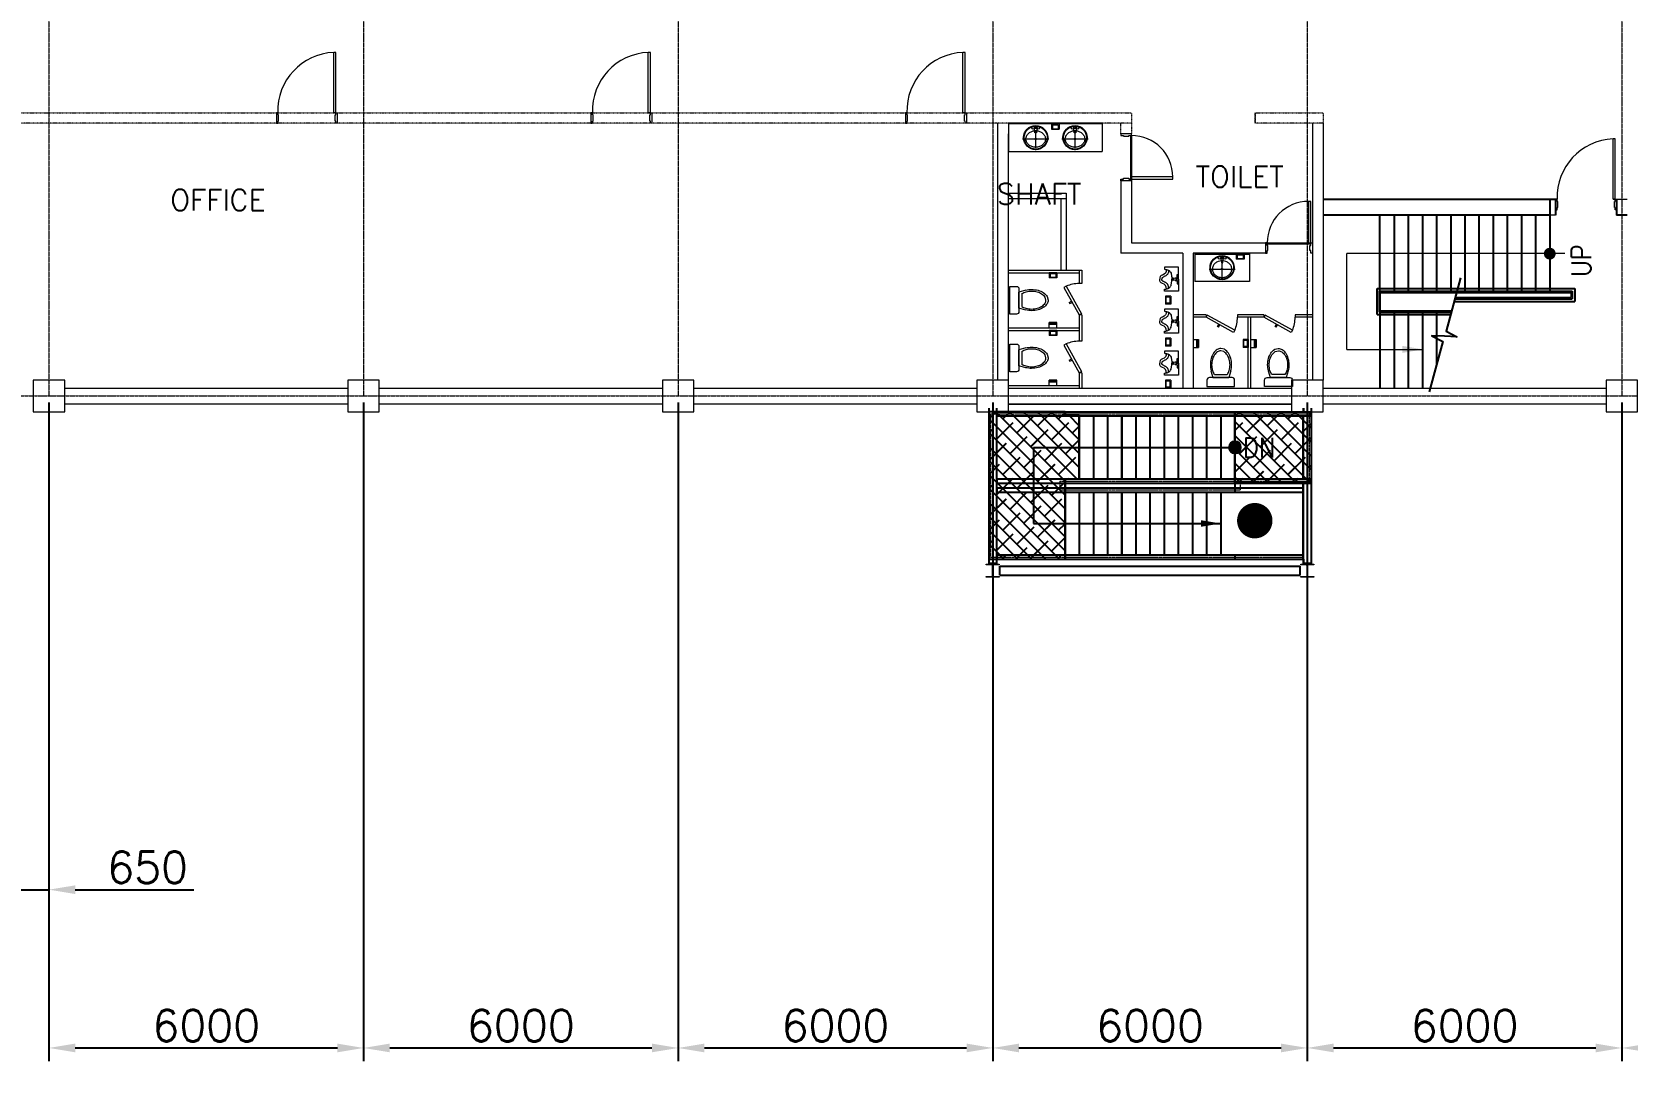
# Model space of a CAD drawing. Extents: x -59767 to 1106559, y -1290 to 1129522.
# Drawn here: x 601714 to 632138, y 542351 to 561969 of the extents above; entities that cross this region are included whole.
import ezdxf
from ezdxf.enums import TextEntityAlignment as Align

# ---------------------------------------------------------------- set-up
doc = ezdxf.new("R2010")
doc.units = 0
for name, pattern in [('CENTER', [2, 1.25, -0.25, 0.25, -0.25]), ('HIDDEN', [0.375, 0.25, -0.125]), ('PHANTOMX2', [5, 2.5, -0.5, 0.5, -0.5, 0.5, -0.5])]:
    doc.linetypes.add(name, pattern=pattern)
doc.layers.get('0').update_dxf_attribs({"linetype": 'CONTINUOUS', "lineweight": 9})
doc.layers.get('Defpoints').update_dxf_attribs({"linetype": 'CONTINUOUS', "lineweight": 9})
for name, color, linetype in [('1', 2, 'CONTINUOUS'), ('CY', 4, 'CONTINUOUS'), ('M', 6, 'CONTINUOUS'), ('W-FIN', 4, 'CONTINUOUS'), ('WINDOW', 6, 'CONTINUOUS')]:
    doc.layers.add(name, color=color, linetype=linetype)
for name, color, linetype, lineweight in [('COL', 4, 'CONTINUOUS', 5), ('COLUMN', 2, 'CONTINUOUS', 9), ('DOOR', 4, 'CONTINUOUS', 9), ('DRY WALL', 254, 'HIDDEN', 9), ('TEXT', 3, 'CONTINUOUS', 9), ('TOILET', 4, 'CONTINUOUS', 9), ('WALL', 7, 'CONTINUOUS', 9), ('WALL_200', 3, 'CONTINUOUS', 9), ('WALL_300', 7, 'CONTINUOUS', 9), ('중간선', 5, 'CONTINUOUS', 9), ('중심선', 1, 'CENTER', 9), ('치수선', 6, 'CONTINUOUS', 9)]:
    doc.layers.add(name, color=color, linetype=linetype, lineweight=lineweight)
doc.styles.add('ROMANS', font='romans.shx', dxfattribs={"bigfont": 'whgtxt.shx'})
doc.styles.get("Standard").update_dxf_attribs({"font": 'romans.shx', "bigfont": 'whtgtxt.shx'})
doc.dimstyles.new('ISO-25', dxfattribs={"dimscale": 200, "dimtxt": 3, "dimasz": 2.5, "dimexe": 1.25, "dimexo": 0.625, "dimtad": 1, "dimdec": 0, "dimdsep": 46, "dimtxsty": 'Standard', "dimcen": 2.5, "dimadec": 0, "dimazin": 0, "dimtp": 0.1, "dimtm": 0.1, "dimtfac": 0.6, "dimtdec": 0, "dimtmove": 0, "dimatfit": 3, "dimfxl": 1, "dimtvp": 1, "dimtolj": 1, "dimarcsym": 0})

# ---------------------------------------------------------------- blocks, each defined once
blk = doc.blocks.new('column600')
at = {"layer": 'COLUMN', "linetype": 'Continuous'}
blk.add_lwpolyline([(-300, -300), (300, -300), (300, 300), (-300, 300)], close=True, dxfattribs=at)
blk = doc.blocks.new('*D479')
at = {"layer": 'Defpoints', "color": 0}
for p in [(602039, 555029), (608039, 555029), (608039, 542601)]:
    blk.add_point(p, dxfattribs=at)
at = {"layer": '치수선', "color": 0, "lineweight": -2}
for p, q in [((602039, 554904), (602039, 542351)), ((608039, 554904), (608039, 542351)), ((602539, 542601), (607539, 542601))]:
    blk.add_line(p, q, dxfattribs=at)
at = {"layer": '치수선', "color": 0}
for points in [[(602539, 542684), (602539, 542518), (602039, 542601)], [(607539, 542518), (607539, 542684), (608039, 542601)]]:
    blk.add_solid(points, dxfattribs=at)
at = {"layer": '치수선', "color": 0, "insert": (605039, 543026), "char_height": 600, "attachment_point": 5}
blk.add_mtext('\\A1;6000', dxfattribs=at)
blk = doc.blocks.new('*D480')
at = {"layer": 'Defpoints', "color": 0}
for p in [(608039, 555029), (614039, 555029), (614039, 542601)]:
    blk.add_point(p, dxfattribs=at)
at = {"layer": '치수선', "color": 0, "lineweight": -2}
for p, q in [((608039, 554904), (608039, 542351)), ((614039, 554904), (614039, 542351)), ((608539, 542601), (613539, 542601))]:
    blk.add_line(p, q, dxfattribs=at)
at = {"layer": '치수선', "color": 0}
for points in [[(608539, 542684), (608539, 542518), (608039, 542601)], [(613539, 542518), (613539, 542684), (614039, 542601)]]:
    blk.add_solid(points, dxfattribs=at)
at = {"layer": '치수선', "color": 0, "insert": (611039, 543026), "char_height": 600, "attachment_point": 5}
blk.add_mtext('\\A1;6000', dxfattribs=at)
blk = doc.blocks.new('*D481')
at = {"layer": 'Defpoints', "color": 0}
for p in [(614039, 555029), (620039, 555029), (620039, 542601)]:
    blk.add_point(p, dxfattribs=at)
at = {"layer": '치수선', "color": 0, "lineweight": -2}
for p, q in [((614039, 554904), (614039, 542351)), ((620039, 554904), (620039, 542351)), ((614539, 542601), (619539, 542601))]:
    blk.add_line(p, q, dxfattribs=at)
at = {"layer": '치수선', "color": 0}
for points in [[(614539, 542684), (614539, 542518), (614039, 542601)], [(619539, 542518), (619539, 542684), (620039, 542601)]]:
    blk.add_solid(points, dxfattribs=at)
at = {"layer": '치수선', "color": 0, "insert": (617039, 543026), "char_height": 600, "attachment_point": 5}
blk.add_mtext('\\A1;6000', dxfattribs=at)
blk = doc.blocks.new('*D482')
at = {"layer": 'Defpoints', "color": 0}
for p in [(620039, 555029), (626039, 555029), (626039, 542601)]:
    blk.add_point(p, dxfattribs=at)
at = {"layer": '치수선', "color": 0, "lineweight": -2}
for p, q in [((620039, 554904), (620039, 542351)), ((626039, 554904), (626039, 542351)), ((620539, 542601), (625539, 542601))]:
    blk.add_line(p, q, dxfattribs=at)
at = {"layer": '치수선', "color": 0}
for points in [[(620539, 542684), (620539, 542518), (620039, 542601)], [(625539, 542518), (625539, 542684), (626039, 542601)]]:
    blk.add_solid(points, dxfattribs=at)
at = {"layer": '치수선', "color": 0, "insert": (623039, 543026), "char_height": 600, "attachment_point": 5}
blk.add_mtext('\\A1;6000', dxfattribs=at)
blk = doc.blocks.new('*D483')
at = {"layer": 'Defpoints', "color": 0}
for p in [(626039, 555029), (632039, 555029), (632039, 542601)]:
    blk.add_point(p, dxfattribs=at)
at = {"layer": '치수선', "color": 0, "lineweight": -2}
for p, q in [((626039, 554904), (626039, 542351)), ((632039, 554904), (632039, 542351)), ((626539, 542601), (631539, 542601))]:
    blk.add_line(p, q, dxfattribs=at)
at = {"layer": '치수선', "color": 0}
for points in [[(626539, 542684), (626539, 542518), (626039, 542601)], [(631539, 542518), (631539, 542684), (632039, 542601)]]:
    blk.add_solid(points, dxfattribs=at)
at = {"layer": '치수선', "color": 0, "insert": (629039, 543026), "char_height": 600, "attachment_point": 5}
blk.add_mtext('\\A1;6000', dxfattribs=at)
blk = doc.blocks.new('*D486')
at = {"layer": 'Defpoints', "color": 0}
for p in [(601389, 555029), (602039, 555029), (602039, 545618)]:
    blk.add_point(p, dxfattribs=at)
at = {"layer": '치수선', "color": 0, "lineweight": -2}
for p, q in [((601389, 554904), (601389, 545368)), ((602039, 554904), (602039, 545368)), ((600889, 545618), (600389, 545618)), ((601389, 545618), (602039, 545618)), ((602539, 545618), (604801, 545618))]:
    blk.add_line(p, q, dxfattribs=at)
at = {"layer": '치수선', "color": 0}
for points in [[(600889, 545535), (600889, 545701), (601389, 545618)], [(602539, 545701), (602539, 545535), (602039, 545618)]]:
    blk.add_solid(points, dxfattribs=at)
at = {"layer": '치수선', "color": 0, "insert": (603920, 546043), "char_height": 600, "attachment_point": 5}
blk.add_mtext('\\A1;650', dxfattribs=at)
blk = doc.blocks.new('*D504')
at = {"layer": 'Defpoints', "color": 0}
for p in [(632039, 555029), (638039, 555029), (638039, 542601)]:
    blk.add_point(p, dxfattribs=at)
at = {"layer": '치수선', "color": 0, "lineweight": -2}
for p, q in [((632039, 554904), (632039, 542351)), ((638039, 554904), (638039, 542351)), ((632539, 542601), (637539, 542601))]:
    blk.add_line(p, q, dxfattribs=at)
at = {"layer": '치수선', "color": 0}
for points in [[(632539, 542684), (632539, 542518), (632039, 542601)], [(637539, 542518), (637539, 542684), (638039, 542601)]]:
    blk.add_solid(points, dxfattribs=at)
at = {"layer": '치수선', "color": 0, "insert": (635039, 543026), "char_height": 600, "attachment_point": 5}
blk.add_mtext('\\A1;6000', dxfattribs=at)
blk = doc.blocks.new('32')
at = {"color": 4}
for p, q in [((-1319, 1322), (-1319, 1347)), ((-1269, 1322), (-1319, 1322)), ((-1254, 1307), (-1269, 1322)), ((-1254, 1282), (-1254, 1307)), ((-1254, 1237), (-1254, 1242)), ((-1254, 1242), (-1204, 1242)), ((-1204, 1237), (-1254, 1237)), ((-1244, 1347), (-1244, 1297)), ((-1239, 1252), (-1239, 1242)), ((-1219, 1252), (-1219, 1242)), ((-1214, 1347), (-1214, 1297)), ((-1204, 1307), (-1189, 1322)), ((-1204, 1282), (-1204, 1307)), ((-1204, 1242), (-1204, 1237)), ((-1189, 1322), (-1139, 1322)), ((-1139, 1322), (-1139, 1347))]:
    blk.add_line(p, q, dxfattribs=at)
for points in [[(-1229, 1347), (-1339, 1347), (-1459, 1347), (-1459, 1212), (-1459, 1082, 0.198912), (-1458, 1078, 0.198912), (-1454, 1077), (-1444, 1077), (-1424, 1077, 0.198912), (-1423, 1078, 0.063313), (-1419, 1082, 0.157252), (-1416, 1095, -0.093254), (-1414, 1117, -0.019564), (-1406, 1142, -0.033438), (-1399, 1157, -0.037775), (-1393, 1166, -0.028998), (-1384, 1177, -0.078156), (-1361, 1195, -0.067116), (-1329, 1207, -0.008472), (-1323, 1208, -0.00299), (-1304, 1212, -0.029725), (-1271, 1216, -0.024437), (-1229, 1217)], [(-1229, 1347), (-1119, 1347), (-999, 1347), (-999, 1212), (-999, 1082, -0.198912), (-1001, 1078, -0.198912), (-1004, 1077), (-1014, 1077), (-1034, 1077, -0.198912), (-1036, 1078, -0.063313), (-1039, 1082, -0.157252), (-1042, 1095, 0.093254), (-1044, 1117, 0.019564), (-1053, 1142, 0.033438), (-1059, 1157, 0.037775), (-1065, 1166, 0.028998), (-1074, 1177, 0.078156), (-1097, 1195, 0.067116), (-1129, 1207, 0.008472), (-1136, 1208, 0.00299), (-1154, 1212, 0.029725), (-1188, 1216, 0.024437), (-1229, 1217)], [(-1414, 1117, -0.337547), (-1309, 1037, 0.389909), (-1229, 987, -0.037166)], [(-1399, 1157, -0.028843), (-1378, 1155, -0.042834), (-1364, 1152, -0.02628), (-1331, 1139, -0.069019), (-1319, 1132, -0.04558), (-1306, 1118, -0.043799), (-1294, 1102, -0.025173), (-1285, 1084, 0.020072), (-1274, 1062, 0.022189), (-1264, 1045, 0.027483), (-1254, 1032, 0.170498), (-1247, 1027, 0.080612), (-1229, 1027)], [(-1059, 1157, 0.028843), (-1080, 1155, 0.042834), (-1094, 1152, 0.02628), (-1128, 1139, 0.069019), (-1139, 1132, 0.04558), (-1153, 1118, 0.043799), (-1164, 1102, 0.025173), (-1173, 1084, -0.020072), (-1184, 1062, -0.022189), (-1195, 1045, -0.027483), (-1204, 1032, -0.170498), (-1212, 1027, -0.080612), (-1229, 1027)], [(-1044, 1117, 0.337547), (-1149, 1037, -0.389909), (-1229, 987, 0.037166)]]:
    blk.add_lwpolyline(points, format="xyb", dxfattribs=at)
blk.add_circle((-1229, 1277), 25, dxfattribs=at)
blk = doc.blocks.new('ARR')
blk.add_solid([(3, -0.5), (3, 0.5), (0, 0)])
blk = doc.blocks.new('DOT5')
at = {"ltscale": 0.5}
h = blk.add_hatch(color=256, dxfattribs=at)
h.dxf.hatch_style = 1
h.paths.add_polyline_path([(-7579, 38839, 1), (-7339, 38839, 1)])
at = {"color": 0, "ltscale": 0.5}
blk.add_circle((-7459, 38839), 120, dxfattribs=at)

msp = doc.modelspace()

# ---------------------------------------------------------------- hatches: boundary and pattern name
at = {"layer": 'M', "ltscale": 0.5}
h = msp.add_hatch(dxfattribs=at)
h.set_pattern_fill('ANSI38', color=6, scale=1500, angle=270)
h.set_pattern_definition([(315, (482346.26, 485648.27), (132.58252, 132.58252), []), (45, (482346.26, 485648.27), (132.58252, 397.74756), [468.75, -281.25])])
h.paths.add_polyline_path([(619963.1, 554728.3), (619963.1, 551918.3), (621418.1, 551918.3), (621418.1, 553448.3), (621688.1, 553448.3), (621688.1, 554648.3), (621418.1, 554648.3), (621418.1, 554728.3), (620038.1, 554728.3)])
h = msp.add_hatch(dxfattribs=at)
h.set_pattern_fill('ANSI38', color=6, scale=1500, angle=270)
h.set_pattern_definition([(315, (482346.74, 485648.27), (132.58252, 132.58252), []), (45, (482346.74, 485648.27), (132.58252, 397.74756), [468.75, -281.25])])
h.paths.add_polyline_path([(619963.6, 554728.3), (619963.6, 551918.3), (621418.6, 551918.3), (621418.6, 553448.3), (621688.6, 553448.3), (621688.6, 554648.3), (621418.6, 554648.3), (621418.6, 554728.3), (620038.6, 554728.3)])
h = msp.add_hatch(dxfattribs=at)
h.set_pattern_fill('ANSI38', color=6, scale=1500, angle=270)
h.set_pattern_definition([(315, (482481.26, 485648.27), (132.58252, 132.58252), []), (45, (482481.26, 485648.27), (132.58252, 397.74756), [468.75, -281.25])])
h.paths.add_polyline_path([(624658.1, 554728.3), (624658.1, 553368.3), (626113.1, 553368.3), (626113.1, 554728.3)])
h = msp.add_hatch(dxfattribs=at)
h.set_pattern_fill('ANSI38', color=6, scale=1500, angle=270)
h.set_pattern_definition([(315, (482481.74, 485648.27), (132.58252, 132.58252), []), (45, (482481.74, 485648.27), (132.58252, 397.74756), [468.75, -281.25])])
h.paths.add_polyline_path([(624658.6, 554728.3), (624658.6, 553368.3), (626113.6, 553368.3), (626113.6, 554728.3)])

# ---------------------------------------------------------------- linework, layer by layer
at = {"color": 3, "linetype": 'PHANTOMX2', "ltscale": 2}
for p, q in [((619998.1, 554688.3), (619998.1, 551958.3)), ((619998.1, 554688.3), (626078.1, 554688.3)), ((619998.6, 554688.3), (619998.6, 551958.3)), ((619998.6, 554688.3), (626078.6, 554688.3)), ((626078.1, 553408.3), (626078.1, 554688.3)), ((626078.6, 553408.3), (626078.6, 554688.3)), ((621318.1, 553408.3), (621318.1, 553238.3)), ((621318.1, 553408.3), (626078.1, 553408.3)), ((621318.1, 553238.3), (624758.1, 553238.3)), ((621318.6, 553408.3), (621318.6, 553238.3)), ((621318.6, 553408.3), (626078.6, 553408.3)), ((621318.6, 553238.3), (624758.6, 553238.3)), ((624758.1, 553368.3), (624758.1, 553238.3)), ((624758.6, 553368.3), (624758.6, 553238.3)), ((619998.1, 551958.3), (625963.1, 551958.3)), ((619998.6, 551958.3), (625963.6, 551958.3))]:
    msp.add_line(p, q, dxfattribs=at)
at = {"const_width": 337.5}
for points in [[(625037.3, 552483.4, 1), (625037.3, 552820.9, 1)], [(625037.7, 552483.4, 1), (625037.7, 552820.9, 1)]]:
    msp.add_lwpolyline(points, format="xyb", close=True, dxfattribs=at)
at = {"layer": '1', "linetype": 'Continuous'}
for p, q in [((626338.7, 558779.9), (630775.1, 558779.1, -4.5)), ((630663.7, 558779.9), (630663.7, 558479.9, -3)), ((630775.1, 558779.1, -1.5), (630775.1, 558479.1, -4.5)), ((631938.1, 558779.1, -1.5), (631938.1, 558479.1, -4.5)), ((626338.7, 558479.9), (630663.7, 558479.9)), ((631938.1, 558479.9, -1.5), (632138.1, 558479.9))]:
    msp.add_line(p, q, dxfattribs=at)
at = {"layer": '1'}
for p, q in [((627423.7, 557004.9), (627423.7, 558479.9)), ((627693.7, 558479.9), (627693.7, 557004.9)), ((627963.7, 558479.9), (627963.7, 557004.9)), ((628233.7, 558479.9), (628233.7, 557004.9)), ((628503.7, 558479.9), (628503.7, 557004.9)), ((628773.7, 558479.9), (628773.7, 557004.9)), ((629043.7, 558479.9), (629043.7, 557004.9)), ((629313.7, 558479.9), (629313.7, 557004.9)), ((629583.7, 558479.9), (629583.7, 557004.9)), ((629853.7, 558479.9), (629853.7, 557004.9)), ((630123.7, 558479.9), (630123.7, 557004.9)), ((630393.7, 558479.9), (630393.7, 557004.9)), ((630663.7, 558479.9), (630663.7, 557004.9)), ((627368.7, 556579.9), (627368.7, 557079.9)), ((627368.7, 557079.9), (631138.7, 557079.9)), ((631138.7, 557079.9), (631138.7, 556829.9)), ((627418.7, 556629.9), (627418.7, 557029.9)), ((627418.7, 557029.9), (631088.7, 557029.9)), ((627423.7, 557004.9), (627423.7, 555179.9)), ((627443.7, 557004.9), (631063.7, 557004.9)), ((628856.7, 556829.9), (631138.7, 556829.9)), ((628870.1, 556879.9), (631088.7, 556879.9)), ((628876.8, 556904.9), (631063.7, 556904.9)), ((631088.7, 557029.9), (631088.7, 556879.9)), ((627368.7, 556579.9), (628789.8, 556579.9)), ((627418.7, 556629.9), (628803.2, 556629.9)), ((627443.7, 556654.9), (628809.9, 556654.9)), ((627693.7, 556654.9), (627693.7, 555179.9)), ((627963.7, 556654.9), (627963.7, 555179.9)), ((628233.7, 556654.9), (628233.7, 555179.9)), ((628503.7, 556654.9), (628503.7, 555628.3))]:
    msp.add_line(p, q, dxfattribs=at)
msp.add_lwpolyline([(628958.4, 557283.9), (628686.1, 556267.6), (628893.9, 556157.3), (628653.7, 556167.4), (628413.4, 556177.5), (628621.3, 556067.1), (628365.1, 555111.2)], dxfattribs=at)
at = {"layer": 'COL', "color": 2, "linetype": 'Continuous'}
for points in [[(620017.6, 551587.3, 0.4142136), (620033.6, 551603.3), (620033.6, 551793.3, 0.4142136), (620017.6, 551809.3), (619913.1, 551809.3), (619913.1, 551823.3), (620163.1, 551823.3), (620163.1, 551809.3), (620058.6, 551809.3, 0.4142136), (620042.6, 551793.3), (620042.6, 551603.3, 0.4142136), (620058.6, 551587.3), (620163.1, 551587.3), (620163.1, 551573.3), (619913.1, 551573.3), (619913.1, 551587.3)], [(620018.1, 551587.3, 0.4142136), (620034.1, 551603.3), (620034.1, 551793.3, 0.4142136), (620018.1, 551809.3), (619913.6, 551809.3), (619913.6, 551823.3), (620163.6, 551823.3), (620163.6, 551809.3), (620059.1, 551809.3, 0.4142136), (620043.1, 551793.3), (620043.1, 551603.3, 0.4142136), (620059.1, 551587.3), (620163.6, 551587.3), (620163.6, 551573.3), (619913.6, 551573.3), (619913.6, 551587.3)], [(626017.6, 551587.3, 0.4142136), (626033.6, 551603.3), (626033.6, 551793.3, 0.4142136), (626017.6, 551809.3), (625913.1, 551809.3), (625913.1, 551823.3), (626163.1, 551823.3), (626163.1, 551809.3), (626058.6, 551809.3, 0.4142136), (626042.6, 551793.3), (626042.6, 551603.3, 0.4142136), (626058.6, 551587.3), (626163.1, 551587.3), (626163.1, 551573.3), (625913.1, 551573.3), (625913.1, 551587.3)], [(626018.1, 551587.3, 0.4142136), (626034.1, 551603.3), (626034.1, 551793.3, 0.4142136), (626018.1, 551809.3), (625913.6, 551809.3), (625913.6, 551823.3), (626163.6, 551823.3), (626163.6, 551809.3), (626059.1, 551809.3, 0.4142136), (626043.1, 551793.3), (626043.1, 551603.3, 0.4142136), (626059.1, 551587.3), (626163.6, 551587.3), (626163.6, 551573.3), (625913.6, 551573.3), (625913.6, 551587.3)]]:
    msp.add_lwpolyline(points, format="xyb", close=True, dxfattribs=at)
at = {"layer": 'CY', "ltscale": 0.5}
for p, q in [((619963.1, 554798.3), (619963.1, 551833.3)), ((619963.6, 554798.3), (619963.6, 551833.3)), ((620113.1, 554798.3), (620113.1, 551833.3)), ((620113.6, 554798.3), (620113.6, 551833.3)), ((620123.1, 554648.3), (620123.1, 554728.3)), ((620123.6, 554648.3), (620123.6, 554728.3)), ((625963.1, 554798.3), (625963.1, 554728.3)), ((625963.1, 553448.3), (625963.1, 554648.3)), ((625963.6, 554798.3), (625963.6, 554728.3)), ((625963.6, 553448.3), (625963.6, 554648.3)), ((626113.1, 554798.3), (626113.1, 551833.3)), ((626113.1, 554648.3), (626113.1, 554728.3)), ((626113.6, 554798.3), (626113.6, 551833.3)), ((626113.6, 554648.3), (626113.6, 554728.3)), ((620818.1, 554048.3), (624658.1, 554048.3)), ((620818.6, 554048.3), (624658.6, 554048.3)), ((620123.1, 553368.3), (620123.1, 553448.3)), ((620123.6, 553368.3), (620123.6, 553448.3)), ((626113.1, 553368.3), (626113.1, 553448.3)), ((626113.6, 553368.3), (626113.6, 553448.3)), ((620123.1, 553198.3), (620123.1, 553278.3)), ((620123.6, 553198.3), (620123.6, 553278.3)), ((625963.1, 553278.3), (625963.1, 553368.3)), ((625963.1, 553198.3), (625963.1, 553278.3)), ((625963.1, 551998.3), (625963.1, 553198.3)), ((625963.6, 553278.3), (625963.6, 553368.3)), ((625963.6, 553198.3), (625963.6, 553278.3)), ((625963.6, 551998.3), (625963.6, 553198.3)), ((620818.1, 552598.3), (624388.1, 552598.3)), ((620818.6, 552598.3), (624388.6, 552598.3)), ((620123.1, 551918.3), (620123.1, 551998.3)), ((620123.6, 551918.3), (620123.6, 551998.3)), ((625963.1, 551918.3), (625963.1, 551998.3)), ((625963.1, 551918.3), (625963.1, 551833.3)), ((625963.6, 551918.3), (625963.6, 551998.3)), ((625963.6, 551918.3), (625963.6, 551833.3)), ((620113.1, 551833.3), (619963.1, 551833.3)), ((620113.6, 551833.3), (619963.6, 551833.3)), ((620173.1, 551785.8), (625903.1, 551785.8)), ((620173.1, 551610.8), (620173.1, 551785.8)), ((620173.1, 551610.8), (625903.1, 551610.8)), ((620173.6, 551785.8), (625903.6, 551785.8)), ((620173.6, 551610.8), (620173.6, 551785.8)), ((620173.6, 551610.8), (625903.6, 551610.8)), ((625903.1, 551610.8), (625903.1, 551785.8)), ((625903.6, 551610.8), (625903.6, 551785.8)), ((626113.1, 551833.3), (625963.1, 551833.3)), ((626113.6, 551833.3), (625963.6, 551833.3))]:
    msp.add_line(p, q, dxfattribs=at)
at = {"layer": 'DOOR'}
for p, q in [((622664.2, 559994.1), (622664.2, 559164.1)), ((622684.2, 559994.1), (622684.2, 559164.1)), ((622684.2, 559129.1), (622484.2, 559129.1)), ((625238.6, 557949.6), (625238.6, 557749.6)), ((625273.6, 557949.6), (626103.6, 557949.6)), ((625273.6, 557929.6), (626103.6, 557929.6)), ((626138.6, 557949.6), (626138.6, 557749.6))]:
    msp.add_line(p, q, dxfattribs=at)
for points in [[(622684.2, 560029.1), (622484.2, 560029.1), (622484.2, 559994.1), (622534.2, 559994.1), (622534.2, 559979.1), (622634.2, 559979.1), (622634.2, 559994.1), (622684.2, 559994.1)], [(622684.2, 559129.1), (622484.2, 559129.1), (622484.2, 559164.1), (622534.2, 559164.1), (622534.2, 559179.1), (622634.2, 559179.1), (622634.2, 559164.1), (622684.2, 559164.1)], [(622684.2, 559204.1), (622684.2, 559164.1), (623474.2, 559164.1), (623474.2, 559204.1)], [(626063.6, 557949.6), (626103.6, 557949.6), (626103.6, 558739.6), (626063.6, 558739.6)], [(625238.6, 557949.6), (625238.6, 557749.6), (625273.6, 557749.6), (625273.6, 557799.6), (625288.6, 557799.6), (625288.6, 557899.6), (625273.6, 557899.6), (625273.6, 557949.6)], [(626138.6, 557949.6), (626138.6, 557749.6), (626103.6, 557749.6), (626103.6, 557799.6), (626088.6, 557799.6), (626088.6, 557899.6), (626103.6, 557899.6), (626103.6, 557949.6)]]:
    msp.add_lwpolyline(points, close=True, dxfattribs=at)
for centre, start, end in [((622684.2, 559204.1), 0, 90), ((626063.6, 557949.6), 90, 180)]:
    msp.add_arc(centre, 790, start, end, dxfattribs=at)
at = {"layer": 'DRY WALL', "linetype": 'HIDDEN', "lineweight": 9, "ltscale": 0.5}
for p, q in [((625042.9, 560429.1), (625042.9, 560229.1)), ((622484.2, 560029.1), (622484.2, 560229.1)), ((622684.2, 560229.1), (622684.2, 560029.1))]:
    msp.add_line(p, q, dxfattribs=at)
for points in [[(589213.6, 560429.1), (622684.2, 560429.1), (622684.2, 560229.1), (589213.6, 560229.1)], [(625042.9, 560429.1), (626338.6, 560429.1), (626338.6, 560229.1), (625042.9, 560229.1)]]:
    msp.add_lwpolyline(points, close=True, dxfattribs=at)
at = {"layer": 'M', "color": 6, "ltscale": 0.5}
for points in [[(624658.1, 554728.3), (626113.1, 554728.3), (626113.1, 553368.3), (624658.1, 553368.3)], [(624658.6, 554728.3), (626113.6, 554728.3), (626113.6, 553368.3), (624658.6, 553368.3)]]:
    msp.add_lwpolyline(points, close=True, dxfattribs=at)
at = {"layer": 'TOILET', "color": 4}
for p, q in [((620338.8, 560229.1), (620338.8, 559689.1)), ((622128.8, 560229.1), (620338.8, 560229.1)), ((622128.8, 560214.1), (620338.8, 560214.1)), ((620888.1, 560155.1), (620829.5, 560155.1)), ((620832.6, 560127.1), (620829.5, 560127.1)), ((620844.8, 560046.1), (620837.6, 560122.6)), ((620858.8, 560119.1), (620858.8, 560139.1)), ((620880, 560122.6), (620872.8, 560046.1)), ((620888.1, 560127.1), (620885, 560127.1)), ((621177.8, 560123.7), (621289.8, 560123.7)), ((621638.1, 560155.1), (621579.5, 560155.1)), ((621582.6, 560127.1), (621579.5, 560127.1)), ((621594.8, 560046.1), (621587.6, 560122.6)), ((621608.8, 560119.1), (621608.8, 560139.1)), ((621630, 560122.6), (621622.8, 560046.1)), ((621638.1, 560127.1), (621635, 560127.1)), ((622128.8, 560229.1), (622128.8, 559689.1)), ((620628.8, 559927.6), (620607.8, 559927.6)), ((621068.8, 559927.6), (620648.8, 559927.6)), ((620872.8, 560046.1), (620844.8, 560046.1)), ((620858.8, 559759.1), (620858.8, 560099.1)), ((621061.9, 559920.4), (621042.9, 559920.4)), ((621107.8, 559927.6), (621088.8, 559927.6)), ((621378.8, 559927.6), (621357.8, 559927.6)), ((621818.8, 559927.6), (621398.8, 559927.6)), ((621622.8, 560046.1), (621594.8, 560046.1)), ((621608.8, 559759.1), (621608.8, 560099.1)), ((621811.9, 559920.4), (621792.9, 559920.4)), ((621857.8, 559927.6), (621838.8, 559927.6)), ((620338.8, 559689.1), (622128.8, 559689.1)), ((620858.8, 559723.6), (620858.8, 559739.1)), ((620859.7, 559685), (620859.7, 559701)), ((621608.8, 559723.6), (621608.8, 559739.1)), ((621609.7, 559685), (621609.7, 559701)), ((623893.6, 557749.6), (624933.6, 557749.6)), ((623893.6, 557749.6), (623893.6, 557209.6)), ((623893.6, 557734.6), (624933.6, 557734.6)), ((624933.6, 557749.6), (624933.6, 557209.6)), ((624164.6, 557448.1), (624183.6, 557448.1)), ((624203.6, 557448.1), (624623.6, 557448.1)), ((624210.4, 557440.9), (624229.4, 557440.9)), ((624384.3, 557675.6), (624442.8, 557675.6)), ((624384.3, 557647.6), (624387.4, 557647.6)), ((624392.3, 557643.1), (624399.6, 557566.6)), ((624399.6, 557566.6), (624427.6, 557566.6)), ((624413.6, 557639.6), (624413.6, 557659.6)), ((624413.6, 557279.6), (624413.6, 557619.6)), ((624427.6, 557566.6), (624434.8, 557643.1)), ((624439.8, 557647.6), (624442.8, 557647.6)), ((624643.6, 557448.1), (624664.6, 557448.1)), ((624814.5, 557644.2), (624702.5, 557644.2)), ((621244.6, 557288.7), (621132.6, 557288.7)), ((624933.6, 557209.6), (623893.6, 557209.6)), ((624412.7, 557205.5), (624412.7, 557221.5)), ((624413.6, 557244.1), (624413.6, 557259.6)), ((620669.2, 557048.6), (620539.6, 557010.4)), ((620539.6, 556705), (620539.6, 557010.4)), ((620598, 556732.1), (620598, 556976)), ((623343.1, 556910.6), (623343.1, 556798.6)), ((620669.2, 556666.8), (620539.6, 556705)), ((621244.6, 556188.7), (621132.6, 556188.7)), ((620669.2, 555948.6), (620539.6, 555910.4)), ((620539.6, 555605), (620539.6, 555910.4)), ((620598, 555632.1), (620598, 555876)), ((623343.1, 556110.6), (623343.1, 555998.6)), ((624823.1, 556085.1), (624823.1, 555973.1)), ((620669.2, 555566.8), (620539.6, 555605)), ((623343.1, 555310.6), (623343.1, 555198.6)), ((624201.3, 555509.6), (624239.5, 555380.1)), ((624239.5, 555380.1), (624544.9, 555380.1)), ((624266.6, 555438.5), (624510.5, 555438.5)), ((624583.1, 555509.6), (624544.9, 555380.1)), ((625294, 555509.6), (625332.2, 555380.1)), ((625637.6, 555380.1), (625332.2, 555380.1)), ((625610.5, 555438.5), (625366.6, 555438.5)), ((625675.8, 555509.6), (625637.6, 555380.1))]:
    msp.add_line(p, q, dxfattribs=at)
at = {"layer": 'TOILET'}
for p, q in [((621158.8, 560214.1), (621158.8, 560114.4)), ((621177.8, 560195.1), (621289.8, 560195.1)), ((621177.8, 560195.1), (621177.8, 560123.7)), ((621289.8, 560195.1), (621289.8, 560123.7)), ((621308.8, 560214.1), (621308.8, 560114.4)), ((621158.8, 560114.4), (621308.8, 560114.4)), ((620338.7, 558895.8), (621438.3, 558895.8)), ((620338.7, 558795.8), (621438.3, 558795.8)), ((621338.3, 558795.8), (621338.3, 557429.1)), ((621438.3, 558895.8), (621438.3, 557429.1)), ((624683.5, 557734.6), (624683.5, 557634.9)), ((624814.5, 557715.6), (624702.5, 557715.6)), ((624702.5, 557715.6), (624702.5, 557644.2)), ((624814.5, 557715.6), (624814.5, 557644.2)), ((624833.5, 557734.6), (624833.5, 557634.9)), ((620338.6, 557429.1), (621738.6, 557429.1)), ((620338.6, 557429.1), (621738.6, 557429.1)), ((621688.6, 557429.1), (621688.6, 557173.5)), ((621738.6, 557429.1), (621738.6, 557173.5)), ((624833.5, 557634.9), (624683.5, 557634.9)), ((620338.6, 557379.1), (621688.6, 557379.1)), ((621113.6, 557379.1), (621113.6, 557279.4)), ((621263.6, 557379.1), (621113.6, 557379.1)), ((621263.6, 557279.4), (621113.6, 557279.4)), ((621132.6, 557360.1), (621132.6, 557288.7)), ((621244.6, 557360.1), (621132.6, 557360.1)), ((621244.6, 557360.1), (621244.6, 557288.7)), ((621263.6, 557379.1), (621263.6, 557279.4)), ((621441.8, 557122.8), (621398, 557098.6)), ((621398, 557098.6), (621688.6, 556573.5)), ((621441.8, 557122.8), (621732.4, 556597.7)), ((621738.6, 557173.5), (621688.6, 557173.5)), ((621499.6, 556811.8), (621543.3, 556836)), ((621499.6, 556811.8), (621511.7, 556790)), ((621511.7, 556790), (621555.4, 556814.2)), ((623433.6, 556929.6), (623333.9, 556929.6)), ((623333.9, 556929.6), (623333.9, 556779.6)), ((623433.6, 556779.6), (623333.9, 556779.6)), ((623414.6, 556910.6), (623343.1, 556910.6)), ((623414.6, 556798.6), (623343.1, 556798.6)), ((623414.6, 556910.6), (623414.6, 556798.6)), ((623433.6, 556929.6), (623433.6, 556779.6)), ((621732.4, 556597.7), (621688.6, 556573.5)), ((621738.6, 556573.5), (621688.6, 556573.5)), ((621688.6, 556573.5), (621688.6, 556073.5)), ((621738.6, 556573.5), (621688.6, 556573.5)), ((621738.6, 556573.5), (621738.6, 556073.5)), ((624108, 556579.1), (623863.6, 556579.1)), ((624108, 556529.1), (623863.6, 556529.1)), ((624108, 556579.1), (624108, 556529.1)), ((624108, 556579.1), (624108, 556529.1)), ((624132.2, 556572.8), (624108, 556529.1)), ((624633.1, 556238.5), (624108, 556529.1)), ((624657.3, 556282.3), (624132.2, 556572.8)), ((625208, 556579.1), (624708, 556579.1)), ((624708, 556579.1), (624708, 556529.1)), ((625208, 556529.1), (624708, 556529.1)), ((624913.6, 555179.1), (624913.6, 556529.1)), ((624963.6, 555179.1), (624963.6, 556529.1)), ((625208, 556579.1), (625208, 556529.1)), ((625208, 556579.1), (625208, 556529.1)), ((625232.2, 556572.8), (625208, 556529.1)), ((625733.1, 556238.5), (625208, 556529.1)), ((625757.3, 556282.3), (625232.2, 556572.8)), ((626138.6, 556579.1), (625808, 556579.1)), ((625808, 556579.1), (625808, 556529.1)), ((626138.6, 556529.1), (625808, 556529.1)), ((620338.6, 556329.1), (621688.6, 556329.1)), ((620338.6, 556279.1), (621688.6, 556279.1)), ((621113.6, 556329.1), (621113.6, 556428.7)), ((621263.6, 556428.7), (621113.6, 556428.7)), ((621263.6, 556391), (621113.6, 556391)), ((621113.6, 556279.1), (621113.6, 556179.4)), ((621263.6, 556279.1), (621113.6, 556279.1)), ((621263.6, 556179.4), (621113.6, 556179.4)), ((621132.6, 556260.1), (621132.6, 556188.7)), ((621244.6, 556260.1), (621132.6, 556260.1)), ((621244.6, 556260.1), (621244.6, 556188.7)), ((621263.6, 556329.1), (621263.6, 556428.7)), ((621263.6, 556279.1), (621263.6, 556179.4)), ((624324.4, 556352.1), (624348.7, 556395.9)), ((624346.3, 556340), (624324.4, 556352.1)), ((624346.3, 556340), (624370.5, 556383.8)), ((624657.3, 556282.3), (624633.1, 556238.5)), ((625424.4, 556352.1), (625448.7, 556395.9)), ((625446.3, 556340), (625424.4, 556352.1)), ((625446.3, 556340), (625470.5, 556383.8)), ((625757.3, 556282.3), (625733.1, 556238.5)), ((621441.8, 556022.8), (621398, 555998.6)), ((621398, 555998.6), (621688.6, 555473.5)), ((621441.8, 556022.8), (621732.4, 555497.7)), ((621738.6, 556073.5), (621688.6, 556073.5)), ((623433.6, 556129.6), (623333.9, 556129.6)), ((623333.9, 556129.6), (623333.9, 555979.6)), ((623433.6, 555979.6), (623333.9, 555979.6)), ((623414.6, 556110.6), (623343.1, 556110.6)), ((623414.6, 555998.6), (623343.1, 555998.6)), ((623414.6, 556110.6), (623414.6, 555998.6)), ((623433.6, 556129.6), (623433.6, 555979.6)), ((623863.6, 556104.1), (623963.2, 556104.1)), ((623863.6, 555954.1), (623963.2, 555954.1)), ((623925.5, 556104.1), (623925.5, 555954.1)), ((623963.2, 556104.1), (623963.2, 555954.1)), ((624913.6, 556104.1), (624813.9, 556104.1)), ((624813.9, 556104.1), (624813.9, 555954.1)), ((624913.6, 555954.1), (624813.9, 555954.1)), ((624894.6, 556085.1), (624823.1, 556085.1)), ((624894.6, 555973.1), (624823.1, 555973.1)), ((624894.6, 556085.1), (624894.6, 555973.1)), ((624913.6, 556104.1), (624913.6, 555954.1)), ((624963.6, 556104.1), (625063.2, 556104.1)), ((624963.6, 555954.1), (625063.2, 555954.1)), ((625025.5, 556104.1), (625025.5, 555954.1)), ((625063.2, 556104.1), (625063.2, 555954.1)), ((621499.6, 555711.8), (621543.3, 555736)), ((621499.6, 555711.8), (621511.7, 555690)), ((621511.7, 555690), (621555.4, 555714.2)), ((621113.6, 555229.1), (621113.6, 555328.7)), ((621263.6, 555328.7), (621113.6, 555328.7)), ((621263.6, 555291), (621113.6, 555291)), ((621263.6, 555229.1), (621263.6, 555328.7)), ((621732.4, 555497.7), (621688.6, 555473.5)), ((621688.6, 555473.5), (621688.6, 555179.1)), ((621738.6, 555473.5), (621688.6, 555473.5)), ((621738.6, 555473.5), (621688.6, 555473.5)), ((621738.6, 555473.5), (621738.6, 555179.1)), ((623433.6, 555329.6), (623333.9, 555329.6)), ((623333.9, 555329.6), (623333.9, 555179.6)), ((623414.6, 555310.6), (623343.1, 555310.6)), ((623414.6, 555310.6), (623414.6, 555198.6)), ((623433.6, 555329.6), (623433.6, 555179.6)), ((620338.6, 555229.1), (621688.6, 555229.1)), ((620338.6, 555179.1), (621738.6, 555179.1)), ((623433.6, 555179.6), (623333.9, 555179.6)), ((623414.6, 555198.6), (623343.1, 555198.6))]:
    msp.add_line(p, q, dxfattribs=at)
at = {"layer": 'TOILET', "linetype": 'Continuous'}
msp.add_line((620759.1, 560008.8), (620759.1, 560008.8), dxfattribs=at)
at = {"layer": 'TOILET', "color": 6}
for p, q in [((621263.6, 556419.5), (621113.6, 556419.5)), ((621263.6, 556406.9), (621113.6, 556406.9)), ((623941.4, 556104.1), (623941.4, 555954.1)), ((623954, 556104.1), (623954, 555954.1)), ((625041.4, 556104.1), (625041.4, 555954.1)), ((625054, 556104.1), (625054, 555954.1)), ((621263.6, 555319.5), (621113.6, 555319.5)), ((621263.6, 555306.9), (621113.6, 555306.9))]:
    msp.add_line(p, q, dxfattribs=at)
at = {"layer": 'TOILET', "color": 4}
for points in [[(620876.4, 560084.9, -0.0644354), (620931.3, 560073.2, -0.0917189), (620990.3, 560039.3, -0.1035985), (621031.1, 559986.7, -0.1139123), (621044.8, 559927.6, -0.1139123), (621031.1, 559868.5, -0.1035985), (620990.3, 559815.9, -0.0917189), (620931.3, 559782, -0.0847847), (620858.8, 559769.6, -0.0847847), (620786.3, 559782, -0.0917189), (620727.2, 559815.9, -0.1035985), (620686.4, 559868.5, -0.1139123), (620672.8, 559927.6, -0.1139123), (620686.4, 559986.7, -0.1035985), (620727.2, 560039.3, -0.0917189), (620786.3, 560073.2, -0.0644354), (620841.1, 560084.9)], [(621626.4, 560084.9, -0.0644354), (621681.3, 560073.2, -0.0917189), (621740.3, 560039.3, -0.1035985), (621781.1, 559986.7, -0.1139123), (621794.8, 559927.6, -0.1139123), (621781.1, 559868.5, -0.1035985), (621740.3, 559815.9, -0.0917189), (621681.3, 559782, -0.0847847), (621608.8, 559769.6, -0.0847847), (621536.3, 559782, -0.0917189), (621477.2, 559815.9, -0.1035985), (621436.4, 559868.5, -0.1139123), (621422.8, 559927.6, -0.1139123), (621436.4, 559986.7, -0.1035985), (621477.2, 560039.3, -0.0917189), (621536.3, 560073.2, -0.0644354), (621591.1, 560084.9)], [(624395.9, 557605.4, 0.0644354), (624341.1, 557593.7, 0.0917189), (624282, 557559.8, 0.1035985), (624241.2, 557507.2, 0.1139123), (624227.6, 557448.1, 0.1139123), (624241.2, 557389, 0.1035985), (624282, 557336.4, 0.0917189), (624341.1, 557302.5, 0.0847847), (624413.6, 557290.1, 0.0847847), (624486.1, 557302.5, 0.0917189), (624545.1, 557336.4, 0.1035985), (624585.9, 557389, 0.1139123), (624599.6, 557448.1, 0.1139123), (624585.9, 557507.2, 0.1035985), (624545.1, 557559.8, 0.0917189), (624486.1, 557593.7, 0.0644354), (624431.2, 557605.4)], [(620540, 557070.3), (620540, 556637.9, -0.4), (620493.5, 556589.1), (620368.6, 556589.1), (620368.6, 557119.1), (620493.5, 557119.1, -0.4285714), (620540, 557070.3)], [(620595.5, 556979.9, -0.0777897), (620676.3, 557016.1, -0.0666695), (620782.1, 557030.3)], [(620782.1, 557030.3, -0.0666695), (620888, 557016.1, -0.0791765), (620970, 556979, -0.1071522), (621033.8, 556914), (621047.9, 556855.3, -0.1413008), (621029.8, 556792.6, -0.1071522), (620970, 556731.5, -0.0791765), (620888, 556694.5, -0.0666695), (620782.1, 556680.3, -0.0666695), (620676.3, 556694.5, -0.0766174), (620596.7, 556730)], [(620781, 557059.7, -0.0651218), (620906.5, 557043.3, -0.0779058), (621003.4, 557000.5, -0.1071771), (621079, 556925), (621095.6, 556857.6, -0.1441368), (621074.3, 556785.4, -0.1071771), (621003.4, 556714.6, -0.0779058), (620906.5, 556671.9, -0.0651218), (620781, 556655.4, -0.0576804), (620669.5, 556668.3)], [(620669.6, 557046.8, -0.057645), (620781, 557059.7)], [(620540, 555970.3), (620540, 555537.9, -0.4), (620493.5, 555489.1), (620368.6, 555489.1), (620368.6, 556019.1), (620493.5, 556019.1, -0.4285714), (620540, 555970.3)], [(620595.5, 555879.9, -0.0777897), (620676.3, 555916.1, -0.0666695), (620782.1, 555930.3)], [(620782.1, 555930.3, -0.0666695), (620888, 555916.1, -0.0791765), (620970, 555879, -0.1071522), (621033.8, 555814), (621047.9, 555755.3, -0.1413008), (621029.8, 555692.6, -0.1071522), (620970, 555631.5, -0.0791765), (620888, 555594.5, -0.0666695), (620782.1, 555580.3, -0.0666695), (620676.3, 555594.5, -0.0766174), (620596.7, 555630)], [(620781, 555959.7, -0.0651218), (620906.5, 555943.3, -0.0779058), (621003.4, 555900.5, -0.1071771), (621079, 555825), (621095.6, 555757.6, -0.1441368), (621074.3, 555685.4, -0.1071771), (621003.4, 555614.6, -0.0779058), (620906.5, 555571.9, -0.0651218), (620781, 555555.4, -0.0576804), (620669.5, 555568.3)], [(620669.6, 555946.8, -0.057645), (620781, 555959.7)], [(624594.2, 555621.5, 0.0651218), (624577.8, 555746.9, 0.0779058), (624535, 555843.9, 0.1071771), (624459.5, 555919.5), (624392, 555936, 0.1441368), (624319.9, 555914.8, 0.1071771), (624249.1, 555843.9, 0.0779058), (624206.3, 555746.9, 0.0651218), (624189.9, 555621.5, 0.0576804), (624202.8, 555510)], [(624564.8, 555622.6, 0.0666695), (624550.6, 555728.4, 0.0791765), (624513.5, 555810.5, 0.1071522), (624448.4, 555874.2), (624389.8, 555888.3, 0.1413008), (624327, 555870.2, 0.1071522), (624266, 555810.5, 0.0791765), (624228.9, 555728.4, 0.0666695), (624214.8, 555622.6, 0.0666695), (624228.9, 555516.8, 0.0766174), (624264.4, 555437.1)], [(625283, 555621.5, -0.0651218), (625299.4, 555746.9, -0.0779058), (625342.2, 555843.9, -0.1071771), (625417.6, 555919.5), (625485.1, 555936, -0.1441368), (625557.2, 555914.8, -0.1071771), (625628, 555843.9, -0.0779058), (625670.8, 555746.9, -0.0651218), (625687.2, 555621.5, -0.0576804), (625674.3, 555510)], [(625312.3, 555622.6, -0.0666695), (625326.5, 555728.4, -0.0791765), (625363.6, 555810.5, -0.1071522), (625428.7, 555874.2), (625487.3, 555888.3, -0.1413008), (625550.1, 555870.2, -0.1071522), (625611.1, 555810.5, -0.0791765), (625648.2, 555728.4, -0.0666695), (625662.3, 555622.6, -0.0666695), (625648.2, 555516.8, -0.0766174), (625612.7, 555437.1)], [(624514.4, 555436, 0.0777897), (624550.6, 555516.8, 0.0666695), (624564.8, 555622.6)], [(624581.3, 555510.1, 0.057645), (624594.2, 555621.5)], [(625295.8, 555510.1, -0.057645), (625283, 555621.5)], [(625362.7, 555436, -0.0777897), (625326.5, 555516.8, -0.0666695), (625312.3, 555622.6)], [(624604.8, 555380.4), (624172.3, 555380.4, 0.4), (624123.6, 555334), (624123.6, 555209.1), (624653.6, 555209.1), (624653.6, 555334, 0.4285714), (624604.8, 555380.4)], [(625272.3, 555380.4), (625704.8, 555380.4, -0.4), (625753.6, 555334), (625753.6, 555209.1), (625223.6, 555209.1), (625223.6, 555334, -0.4285714), (625272.3, 555380.4)]]:
    msp.add_lwpolyline(points, format="xyb", dxfattribs=at)
for points in [[(620539.7, 556984.5), (620539.7, 556727.3)], [(620539.7, 556727.3), (620539.7, 556984.5)], [(620539.7, 555884.5), (620539.7, 555627.3)], [(620539.7, 555627.3), (620539.7, 555884.5)], [(624519, 555380.2), (624261.8, 555380.2)], [(624261.8, 555380.2), (624519, 555380.2)], [(625358.1, 555380.2), (625615.3, 555380.2)], [(625615.3, 555380.2), (625358.1, 555380.2)]]:
    msp.add_lwpolyline(points, dxfattribs=at)
for centre, radius in [((620858.8, 559955.1), 230), ((620858.8, 559955.1), 220), ((620808.8, 560141.1), 25), ((620858.8, 560141.1), 8), ((620908.8, 560141.1), 25), ((621608.8, 559955.1), 230), ((621608.8, 559955.1), 220), ((621558.8, 560141.1), 25), ((621608.8, 560141.1), 8), ((621658.8, 560141.1), 25), ((620858.8, 559927.6), 15), ((621608.8, 559927.6), 15), ((624413.6, 557475.6), 230), ((624413.6, 557475.6), 220), ((624363.6, 557661.6), 25), ((624463.6, 557661.6), 25), ((624413.6, 557448.1), 15), ((624413.6, 557661.6), 8)]:
    msp.add_circle(centre, radius, dxfattribs=at)
for centre, start, end in [((620832.6, 560122.1), 5.39095, 90), ((620885, 560122.1), 90, 174.60905), ((621582.6, 560122.1), 5.39095, 90), ((621635, 560122.1), 90, 174.60905), ((624387.4, 557642.6), 5.39095, 90), ((624439.8, 557642.6), 90, 174.60905)]:
    msp.add_arc(centre, 5, start, end, dxfattribs=at)
at = {"layer": 'TOILET'}
for centre, start, end in [((621696.8, 556508.1), 90.70178, 112.53064), ((624042.6, 556537.2), 337.46936, 359.29822), ((625142.6, 556537.2), 337.46936, 359.29822), ((621696.8, 555408.1), 90.70178, 112.53064)]:
    msp.add_arc(centre, 665.4, start, end, dxfattribs=at)
at = {"layer": 'W-FIN', "ltscale": 0.5}
for p, q in [((620123.1, 554728.3), (626113.1, 554728.3)), ((620123.1, 554648.3), (626113.1, 554648.3)), ((620123.6, 554728.3), (626113.6, 554728.3)), ((620123.6, 554648.3), (626113.6, 554648.3)), ((621418.1, 554728.3), (621418.1, 554648.3)), ((621418.6, 554728.3), (621418.6, 554648.3)), ((621688.1, 554648.3), (621688.1, 553448.3)), ((621688.6, 554648.3), (621688.6, 553448.3)), ((621958.1, 554648.3), (621958.1, 553448.3)), ((621958.6, 554648.3), (621958.6, 553448.3)), ((622228.1, 554648.3), (622228.1, 553448.3)), ((622228.6, 554648.3), (622228.6, 553448.3)), ((622498.1, 554648.3), (622498.1, 553448.3)), ((622498.6, 554648.3), (622498.6, 553448.3)), ((622768.1, 554648.3), (622768.1, 553448.3)), ((622768.6, 554648.3), (622768.6, 553448.3)), ((623038.1, 554648.3), (623038.1, 553448.3)), ((623038.6, 554648.3), (623038.6, 553448.3)), ((623308.1, 554648.3), (623308.1, 553448.3)), ((623308.6, 554648.3), (623308.6, 553448.3)), ((623578.1, 554648.3), (623578.1, 553448.3)), ((623578.6, 554648.3), (623578.6, 553448.3)), ((623848.1, 554648.3), (623848.1, 553448.3)), ((623848.6, 554648.3), (623848.6, 553448.3)), ((624118.1, 554648.3), (624118.1, 553448.3)), ((624118.6, 554648.3), (624118.6, 553448.3)), ((624388.1, 554648.3), (624388.1, 553448.3)), ((624388.6, 554648.3), (624388.6, 553448.3)), ((624658.1, 554728.3), (624658.1, 553278.3)), ((624658.6, 554728.3), (624658.6, 553278.3)), ((620818.1, 554048.3), (620818.1, 552598.3)), ((620818.6, 554048.3), (620818.6, 552598.3)), ((620123.1, 553448.3), (626113.1, 553448.3)), ((620123.6, 553448.3), (626113.6, 553448.3)), ((621418.1, 553448.3), (621418.1, 553278.3)), ((621418.6, 553448.3), (621418.6, 553278.3)), ((620123.1, 553368.3), (626113.1, 553368.3)), ((620123.1, 553278.3), (625963.1, 553278.3)), ((620123.1, 553198.3), (625963.1, 553198.3)), ((620123.6, 553368.3), (626113.6, 553368.3)), ((620123.6, 553278.3), (625963.6, 553278.3)), ((620123.6, 553198.3), (625963.6, 553198.3)), ((621418.1, 553278.3), (621418.1, 551918.3)), ((621418.6, 553278.3), (621418.6, 551918.3)), ((621688.1, 553198.3), (621688.1, 551998.3)), ((621688.6, 553198.3), (621688.6, 551998.3)), ((621958.1, 553198.3), (621958.1, 551998.3)), ((621958.6, 553198.3), (621958.6, 551998.3)), ((622228.1, 553198.3), (622228.1, 551998.3)), ((622228.6, 553198.3), (622228.6, 551998.3)), ((622498.1, 553198.3), (622498.1, 551998.3)), ((622498.6, 553198.3), (622498.6, 551998.3)), ((622768.1, 553198.3), (622768.1, 551998.3)), ((622768.6, 553198.3), (622768.6, 551998.3)), ((623038.1, 553198.3), (623038.1, 551998.3)), ((623038.6, 553198.3), (623038.6, 551998.3)), ((623308.1, 553198.3), (623308.1, 551998.3)), ((623308.6, 553198.3), (623308.6, 551998.3)), ((623578.1, 553198.3), (623578.1, 551998.3)), ((623578.6, 553198.3), (623578.6, 551998.3)), ((623848.1, 553198.3), (623848.1, 551998.3)), ((623848.6, 553198.3), (623848.6, 551998.3)), ((624118.1, 553198.3), (624118.1, 551998.3)), ((624118.6, 553198.3), (624118.6, 551998.3)), ((624388.1, 553198.3), (624388.1, 551998.3)), ((624388.6, 553198.3), (624388.6, 551998.3)), ((624658.1, 553278.3), (624658.1, 553198.3)), ((624658.6, 553278.3), (624658.6, 553198.3)), ((620123.1, 551998.3), (625963.1, 551998.3)), ((620123.1, 551918.3), (625963.1, 551918.3)), ((620123.6, 551998.3), (625963.6, 551998.3)), ((620123.6, 551918.3), (625963.6, 551918.3)), ((624658.1, 551998.3), (624658.1, 551918.3)), ((624658.6, 551998.3), (624658.6, 551918.3))]:
    msp.add_line(p, q, dxfattribs=at)
at = {"layer": 'WALL', "color": 0}
for p, q in [((607470.6, 560429.1), (607470.6, 561579.1)), ((607510.6, 561579.1), (607470.6, 561579.1)), ((607510.6, 560429.1), (607510.6, 561579.1)), ((613470.6, 560429.1), (613470.6, 561579.1)), ((613510.6, 561579.1), (613470.6, 561579.1)), ((613510.6, 560429.1), (613510.6, 561579.1)), ((619470.6, 560429.1), (619470.6, 561579.1)), ((619510.6, 561579.1), (619470.6, 561579.1)), ((619510.6, 560429.1), (619510.6, 561579.1)), ((607510.6, 560429.1), (607470.6, 560429.1)), ((613510.6, 560429.1), (613470.6, 560429.1)), ((619510.6, 560429.1), (619470.6, 560429.1)), ((606375.6, 560409.1), (606375.6, 560249.1)), ((607538.6, 560409.1), (607538.6, 560249.1)), ((612375.6, 560409.1), (612375.6, 560249.1)), ((613538.6, 560409.1), (613538.6, 560249.1)), ((618375.6, 560409.1), (618375.6, 560249.1)), ((619538.6, 560409.1), (619538.6, 560249.1)), ((631870.1, 558779.1), (631870.1, 559929.1)), ((631910.1, 559929.1), (631870.1, 559929.1)), ((631910.1, 558779.1), (631910.1, 559929.1)), ((630775.1, 558759.1), (630775.1, 558599.1)), ((631910.1, 558779.1), (631870.1, 558779.1)), ((631938.1, 558759.1), (631938.1, 558599.1))]:
    msp.add_line(p, q, dxfattribs=at)
at = {"layer": 'WALL', "color": 0, "ltscale": 0.5}
for p, q in [((630953.7, 557742.4, -1), (626793.7, 557742.4)), ((626793.7, 555917.4), (626793.7, 557742.4)), ((626793.7, 555917.4), (628253.7, 555917.4))]:
    msp.add_line(p, q, dxfattribs=at)
at = {"layer": 'WALL', "color": 0}
for points in [[(606375.6, 560429.1), (606375.6, 560229.1), (606403.6, 560229.1), (606403.6, 560269.1), (606415.6, 560269.1), (606415.6, 560389.1), (606403.6, 560389.1), (606403.6, 560429.1)], [(607538.6, 560429.1), (607538.6, 560229.1), (607510.6, 560229.1), (607510.6, 560269.1), (607498.6, 560269.1), (607498.6, 560389.1), (607510.6, 560389.1), (607510.6, 560429.1)], [(612375.6, 560429.1), (612375.6, 560229.1), (612403.6, 560229.1), (612403.6, 560269.1), (612415.6, 560269.1), (612415.6, 560389.1), (612403.6, 560389.1), (612403.6, 560429.1)], [(613538.6, 560429.1), (613538.6, 560229.1), (613510.6, 560229.1), (613510.6, 560269.1), (613498.6, 560269.1), (613498.6, 560389.1), (613510.6, 560389.1), (613510.6, 560429.1)], [(618375.6, 560429.1), (618375.6, 560229.1), (618403.6, 560229.1), (618403.6, 560269.1), (618415.6, 560269.1), (618415.6, 560389.1), (618403.6, 560389.1), (618403.6, 560429.1)], [(619538.6, 560429.1), (619538.6, 560229.1), (619510.6, 560229.1), (619510.6, 560269.1), (619498.6, 560269.1), (619498.6, 560389.1), (619510.6, 560389.1), (619510.6, 560429.1)], [(630775.1, 558779.1), (630775.1, 558579.1), (630803.1, 558579.1), (630803.1, 558619.1), (630815.1, 558619.1), (630815.1, 558739.1), (630803.1, 558739.1), (630803.1, 558779.1)], [(631938.1, 558779.1), (631938.1, 558579.1), (631910.1, 558579.1), (631910.1, 558619.1), (631898.1, 558619.1), (631898.1, 558739.1), (631910.1, 558739.1), (631910.1, 558779.1)]]:
    msp.add_lwpolyline(points, close=True, dxfattribs=at)
at = {"layer": 'WALL', "const_width": 112.5}
msp.add_lwpolyline([(630663.7, 557686.1, -1), (630663.7, 557798.6, -1)], format="xyb", close=True, dxfattribs=at)
at = {"layer": 'WALL', "color": 0}
for centre in [(607516.5, 560465.7), (613516.5, 560465.7), (619516.6, 560465.8), (631916, 558815.7)]:
    msp.add_arc(centre, 1113.6, 92.36526, 181.88666, dxfattribs=at)
at = {"layer": 'WALL_200', "ltscale": 0.5}
for p, q in [((620138.6, 555328.3), (620138.6, 560229.1)), ((626138.6, 560229.1), (626138.6, 555328.3)), ((626338.6, 560229.1), (626338.6, 555328.3)), ((620338.6, 555328.3), (620338.8, 560029.1)), ((622484.2, 559129.1), (622484.2, 557749.6)), ((622684.2, 559129.1), (622684.2, 557949.6)), ((623663.6, 557749.6), (622484.2, 557749.6)), ((622684.2, 557949.6), (625238.6, 557949.6)), ((623663.6, 557749.6), (623663.6, 555179.1)), ((623863.6, 557749.6), (623863.6, 555179.1)), ((625238.6, 557749.6), (623863.6, 557749.6)), ((602338.6, 555179.1), (607738.6, 555179.1)), ((608338.6, 555179.1), (613738.6, 555179.1)), ((614338.6, 555179.1), (619738.6, 555179.1)), ((620338.5, 555179.1), (625738.5, 555179.1)), ((626338.6, 555179.1), (631738.6, 555179.1)), ((602338.6, 554879.1), (607738.6, 554879.1)), ((608338.6, 554879.1), (613738.6, 554879.1)), ((614338.6, 554879.1), (619738.6, 554879.1)), ((620338.6, 554879.1), (625738.6, 554879.1)), ((626338.6, 554879.1), (631738.6, 554879.1))]:
    msp.add_line(p, q, dxfattribs=at)
at = {"layer": 'WALL_300', "linetype": 'Continuous', "lineweight": 9}
for p, q in [((626338.6, 555179.9), (631738.6, 555179.9)), ((620338.1, 554873.3), (625738.1, 554873.3)), ((620338.6, 554873.3), (625738.6, 554873.3))]:
    msp.add_line(p, q, dxfattribs=at)
at = {"layer": 'WINDOW', "ltscale": 0.5}
for points in [[(621418.1, 551918.3), (621418.1, 553448.3), (621688.1, 553448.3), (621688.1, 554648.3), (621418.1, 554648.3), (621418.1, 554728.3), (620038.1, 554728.3), (619963.1, 554728.3), (619963.1, 551918.3)], [(621418.6, 551918.3), (621418.6, 553448.3), (621688.6, 553448.3), (621688.6, 554648.3), (621418.6, 554648.3), (621418.6, 554728.3), (620038.6, 554728.3), (619963.6, 554728.3), (619963.6, 551918.3)]]:
    msp.add_lwpolyline(points, close=True, dxfattribs=at)
at = {"layer": '중간선', "color": 2}
for p, q in [((631870.1, 558779.1), (632138.1, 558779.1)), ((630775.1, 558479.1, -1.5), (630663.1, 558479.1)), ((631063.7, 557004.9), (631063.7, 556904.9))]:
    msp.add_line(p, q, dxfattribs=at)
at = {"layer": '중심선'}
for p, q in [((602038.6, 618526.4), (602038.6, 555029.1)), ((608038.6, 618526.4), (608038.6, 555029.1)), ((614038.6, 618526.4), (614038.6, 555029.1)), ((620038.6, 618526.4), (620038.6, 555029.1)), ((626038.6, 618526.4), (626038.6, 555029.1)), ((632038.6, 618526.4), (632038.6, 555029.1)), ((568388.1, 555029.1), (694688.6, 555029.1))]:
    msp.add_line(p, q, dxfattribs=at)

# ---------------------------------------------------------------- block references
at = {"color": 0, "xscale": -1, "rotation": 180}
for p in [(632117.2, 592887.5), (632117.7, 592887.5)]:
    msp.add_blockref('DOT5', p, dxfattribs=at)
at = {"layer": 'COLUMN', "linetype": 'Continuous'}
for p in [(602038.6, 555028.8), (608038.6, 555028.3), (614038.6, 555028.3), (620038.6, 555028.3), (626038.6, 555028.3), (632038.6, 555028.3)]:
    msp.add_blockref('column600', p, dxfattribs=at)
at = {"layer": 'TOILET', "rotation": 270}
for p in [(622237.5, 556025.4), (622237.5, 555225.4), (622237.5, 554425.4)]:
    msp.add_blockref('32', p, dxfattribs=at)
at = {"layer": 'WALL', "xscale": 133.333333333343, "yscale": 133.333333333343, "zscale": 133.333333333343, "rotation": 180}
msp.add_blockref('ARR', (628253.7, 555917.4), dxfattribs=at)
at = {"layer": 'WALL', "xscale": -125, "yscale": 125, "zscale": 125}
for p in [(624388.1, 552598.3), (624388.6, 552598.3)]:
    msp.add_blockref('ARR', p, dxfattribs=at)

# ---------------------------------------------------------------- texts
at = {"color": 0, "ltscale": 0.5, "style": 'ROMANS', "width": 0.9}
msp.add_text('UP', height=375, rotation=90, dxfattribs=at).set_placement((631450.6, 557300))
for p in [(624807.4, 553858.9), (624807.9, 553858.9)]:
    msp.add_text('DN', height=375, dxfattribs=at).set_placement(p)
at = {"layer": 'TEXT', "lineweight": 9}
for s, p in [('TOILET', (623910, 559007)), ('SHAFT', (620117.1, 558678.8))]:
    msp.add_text(s, height=400, dxfattribs=at).set_placement(p)
msp.add_text('OFFICE', height=400, dxfattribs=at).set_placement((604353, 558447.5), align=Align.BOTTOM_LEFT)

# ---------------------------------------------------------------- dimensions: what is measured, and where the dimension line sits
at = {"layer": '치수선'}
for base, p1, p2, picture, middle in [((602038.6, 545618), (601388.6, 555029.1), (602038.6, 555029.1), '*D486', (603919.6, 546043)), ((608038.6, 542600.9), (602038.6, 555029.1), (608038.6, 555029.1), '*D479', (605038.6, 543025.9)), ((614038.6, 542600.9), (608038.6, 555029.1), (614038.6, 555029.1), '*D480', (611038.6, 543025.9)), ((620038.6, 542600.9), (614038.6, 555029.1), (620038.6, 555029.1), '*D481', (617038.6, 543025.9)), ((626038.6, 542600.9), (620038.6, 555029.1), (626038.6, 555029.1), '*D482', (623038.6, 543025.9)), ((632038.6, 542600.9), (626038.6, 555029.1), (632038.6, 555029.1), '*D483', (629038.6, 543025.9)), ((638038.6, 542600.9), (632038.6, 555029.1), (638038.6, 555029.1), '*D504', (635038.6, 543025.9))]:
    dim = msp.add_linear_dim(base=base, p1=p1, p2=p2, dimstyle='ISO-25', dxfattribs=at)
    dim.commit()
    dim.dimension.update_dxf_attribs({"geometry": picture, "text_midpoint": middle})

doc.saveas('drawing.dxf')
